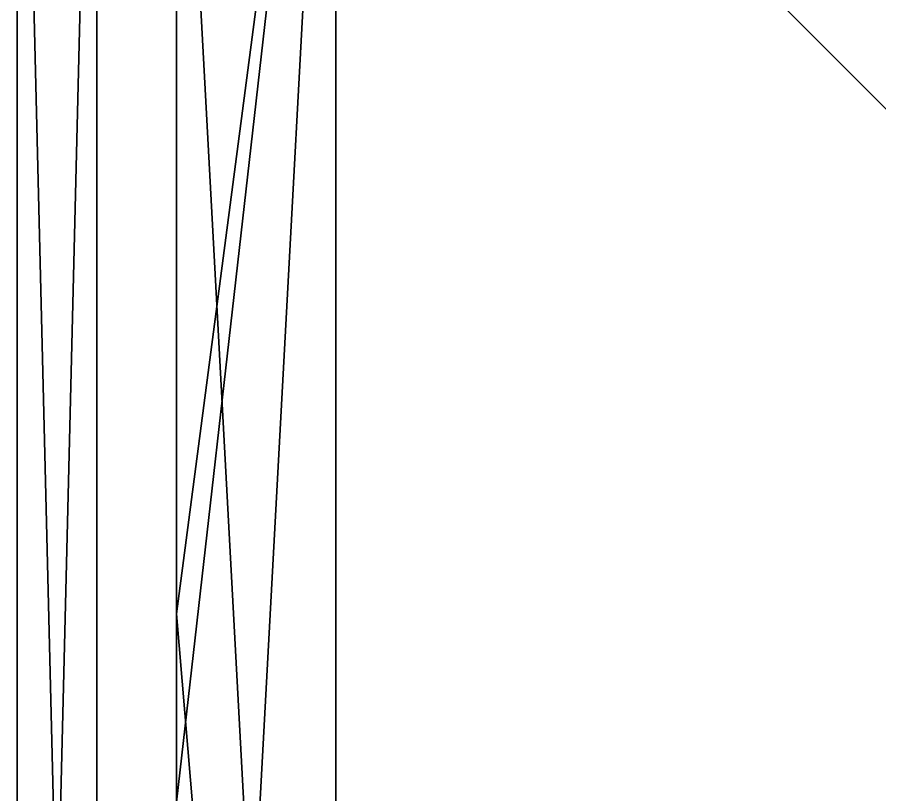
# Model space of a CAD drawing. Extents: x -10 to 423, y -13 to 423.
# Drawn here: x -10 to 98.2, y 224.9 to 322.4 of the extents above; entities that cross this region are included whole.
import ezdxf

# ---------------------------------------------------------------- set-up
doc = ezdxf.new("R2010")
doc.units = 0
doc.layers.get('0').update_dxf_attribs({"color": 13, "linetype": 'CONTINUOUS'})
doc.layers.add('CONNECTEUR_PLATEAU', color=36, linetype='CONTINUOUS')
doc.layers.add('PLATEAU', color=252, linetype='CONTINUOUS')

# ---------------------------------------------------------------- blocks, each defined once
blk = doc.blocks.new('FOND')
for p, q in [((0, 430), (0, 0)), ((0, 430, 10), (0, 0, 10))]:
    blk.add_line(p, q)
mesh = blk.add_polyface()
corners = [(430, 430), (0, 0), (0, 430), (430, 0)]
mesh.append_faces([[corners[k] for k in face] for face in [(0, 1, 2), (1, 0, 3)]], dxfattribs={"vtx0": -1})
mesh = blk.add_polyface()
corners = [(0, 430, 10), (0, 0), (0, 0, 10), (0, 430)]
mesh.append_faces([[corners[k] for k in face] for face in [(0, 1, 2), (1, 0, 3)]], dxfattribs={"vtx0": -1})
mesh = blk.add_polyface()
corners = [(430, 0, 10), (0, 430, 10), (0, 0, 10), (430, 430, 10)]
mesh.append_faces([[corners[k] for k in face] for face in [(0, 1, 2), (1, 0, 3)]], dxfattribs={"vtx0": -1})
blk = doc.blocks.new('BACK')
for p, q in [((410, 380), (0, 380)), ((410, 380, 10), (0, 380, 10)), ((0, 0), (410, 0)), ((0, 0, 10), (410, 0, 10))]:
    blk.add_line(p, q)
mesh = blk.add_polyface()
corners = [(410, 380), (0, 0), (0, 380), (410, 0)]
mesh.append_faces([[corners[k] for k in face] for face in [(0, 1, 2), (1, 0, 3)]], dxfattribs={"vtx0": -1})
mesh = blk.add_polyface()
corners = [(0, 380, 10), (410, 380), (0, 380), (410, 380, 10)]
mesh.append_faces([[corners[k] for k in face] for face in [(0, 1, 2), (1, 0, 3)]], dxfattribs={"vtx0": -1})
mesh = blk.add_polyface()
corners = [(410, 0, 10), (0, 380, 10), (0, 0, 10), (410, 380, 10)]
mesh.append_faces([[corners[k] for k in face] for face in [(0, 1, 2), (1, 0, 3)]], dxfattribs={"vtx0": -1})
mesh = blk.add_polyface()
corners = [(410, 0, 10), (0, 0), (410, 0), (0, 0, 10)]
mesh.append_faces([[corners[k] for k in face] for face in [(0, 1, 2), (1, 0, 3)]], dxfattribs={"vtx0": -1})
blk = doc.blocks.new('PLATEAU')
at = {"layer": 'CONNECTEUR_PLATEAU'}
blk.add_line((10, 247.58, 10), (10, 247.58), dxfattribs=at)
at = {"layer": 'PLATEAU'}
for p, q in [((10, 380, 10), (10, 247.58, 10)), ((10, 380), (10, 247.58)), ((10, 247.58), (10, 223.92)), ((10, 247.58, 10), (10, 223.92, 10))]:
    blk.add_line(p, q, dxfattribs=at)
mesh = blk.add_polyface(dxfattribs=at)
corners = [(30, 10, 10), (10, 223.92, 10), (10, 30, 10), (10, 247.58, 10), (10, 380, 10), (30, 400, 10), (390, 10, 10), (390, 400, 10), (410, 30, 10), (410, 380, 10)]
mesh.append_faces([[corners[k] for k in face] for face in [(0, 1, 2), (7, 8, 9)]], dxfattribs={"vtx0": -1})
mesh.append_faces([[corners[k] for k in face] for face in [(1, 0, 3), (3, 0, 4), (4, 0, 5), (5, 6, 7)]], dxfattribs={"vtx0": -1, "vtx1": -1})
mesh.append_faces([[corners[k] for k in face] for face in [(5, 0, 6), (7, 6, 8)]], dxfattribs={"vtx0": -1, "vtx2": -1})
mesh = blk.add_polyface(dxfattribs=at)
corners = [(30, 400), (10, 247.58), (10, 380), (10, 223.92), (10, 30), (30, 10), (390, 10), (390, 400), (410, 30), (410, 380)]
mesh.append_faces([[corners[k] for k in face] for face in [(0, 1, 2), (8, 7, 9)]], dxfattribs={"vtx0": -1})
mesh.append_faces([[corners[k] for k in face] for face in [(1, 0, 3), (3, 0, 4), (4, 0, 5), (5, 0, 6), (6, 7, 8)]], dxfattribs={"vtx0": -1, "vtx1": -1})
mesh.append_faces([[corners[k] for k in face] for face in [(6, 0, 7)]], dxfattribs={"vtx0": -1, "vtx2": -1})
mesh = blk.add_polyface(dxfattribs=at)
corners = [(10, 380, 10), (10, 247.58), (10, 247.58, 10), (10, 380)]
mesh.append_faces([[corners[k] for k in face] for face in [(0, 1, 2), (1, 0, 3)]], dxfattribs={"vtx0": -1})
mesh = blk.add_polyface(dxfattribs=at)
corners = [(10, 247.58, 10), (10, 223.92), (10, 223.92, 10), (10, 247.58)]
mesh.append_faces([[corners[k] for k in face] for face in [(0, 1, 2), (1, 0, 3)]], dxfattribs={"vtx0": -1})

msp = doc.modelspace()

# ---------------------------------------------------------------- block references
at = {"color": 33}
msp.add_blockref('FOND', (-10, -10), dxfattribs=at)
at = {"color": 33, "extrusion": (-1, 0, -1.11022e-16), "rotation": 180}
msp.add_blockref('BACK', (0, 390), dxfattribs=at)
at = {"layer": 'PLATEAU', "color": 71}
msp.add_blockref('PLATEAU', (0, 0, 51), dxfattribs=at)

doc.saveas('drawing.dxf')
